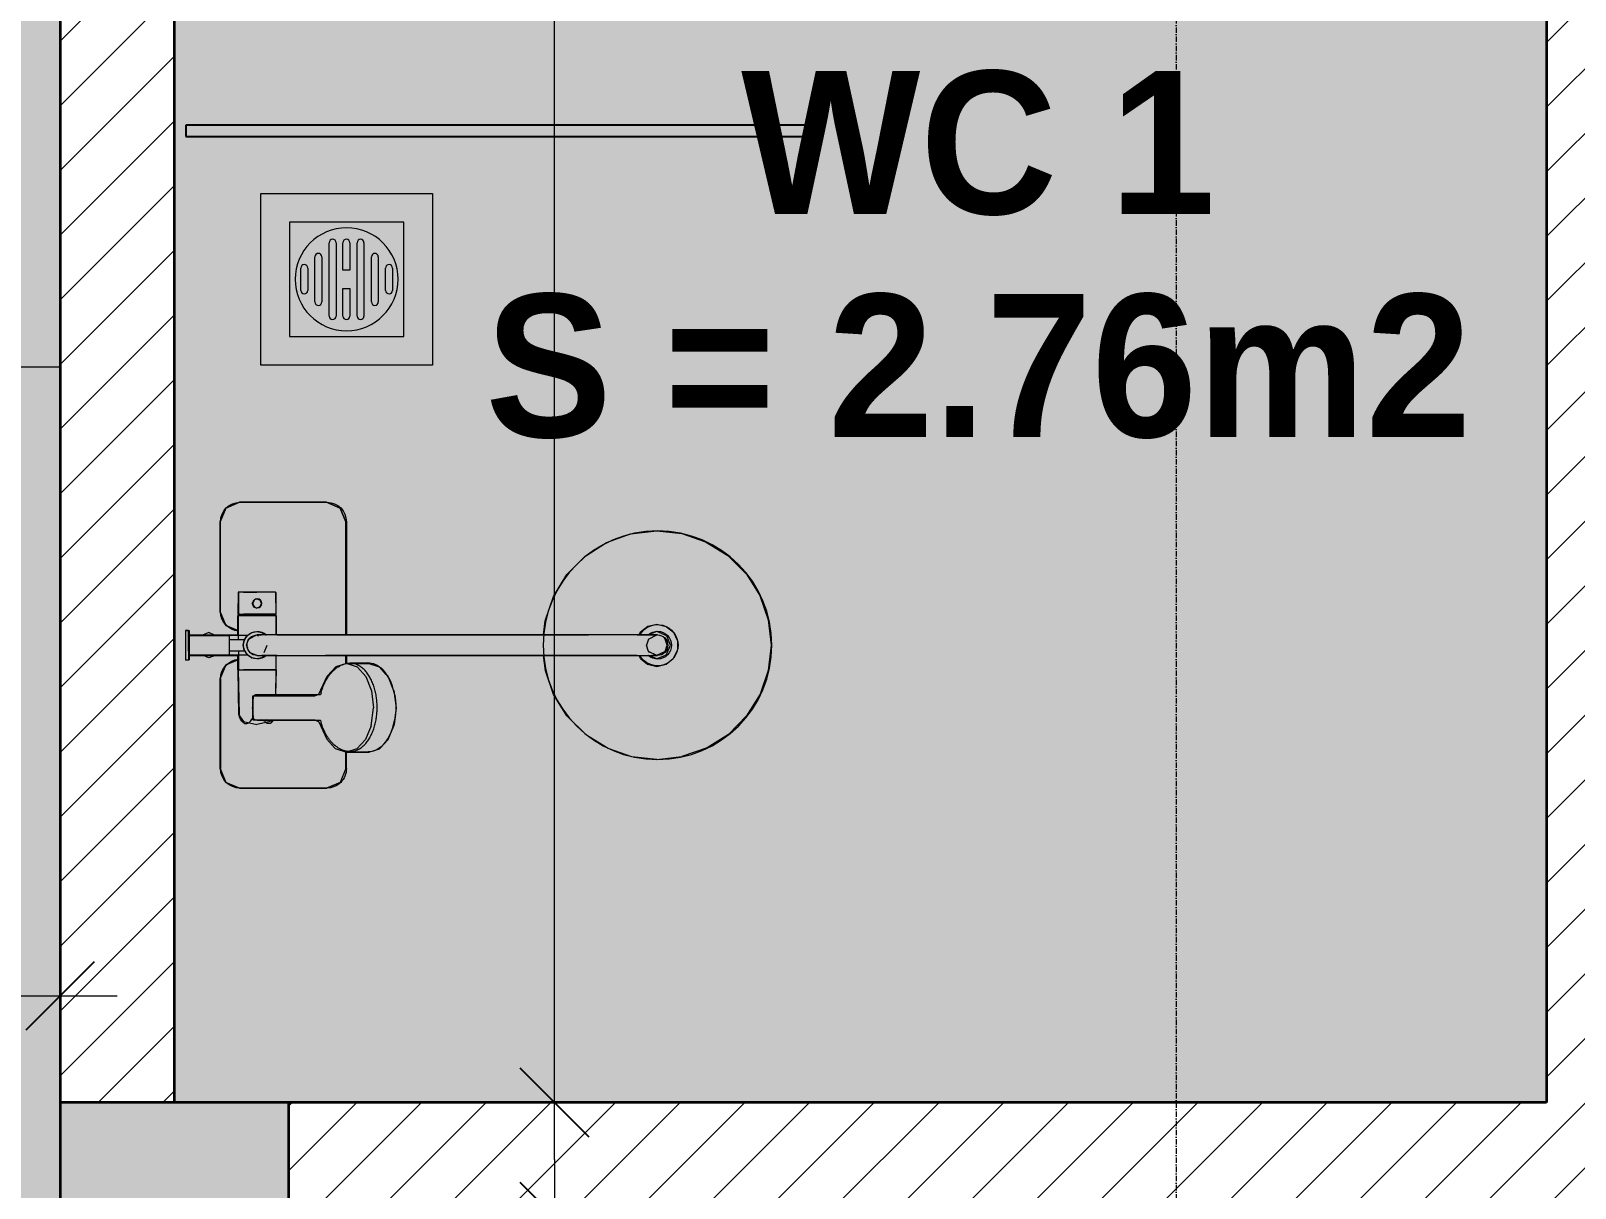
# Model space of a CAD drawing. Header units: millimetres. Extents: x 66631 to 260610, y 416 to 78637.
# Drawn here: x 72202 to 73553, y 37962 to 38974 of the extents above; entities that cross this region are included whole.
import ezdxf

# ---------------------------------------------------------------- set-up
doc = ezdxf.new("R2010")
doc.units = ezdxf.units.MM
doc.linetypes.add('Dash Dot 3_16_', pattern=[7.9375, 4.7625, -1.5875, 0, -1.5875])
for name, color, linetype, lineweight in [('0-1', 7, 'Continuous', 5), ('A-ANNO-DIMS', 211, 'Continuous', 9), ('A-ANNO-DIMS-50', 211, 'Continuous', 9), ('A-DETL-GENF-1', 7, 'Continuous', 18), ('A-DETL-GENF-5', 9, 'Continuous', 18), ('A-DETL-MEDM', 33, 'Continuous', 35), ('A-DETL-THIN', 151, 'Continuous', 18), ('A-GLAZ-CURT-1', 253, 'Continuous', 18), ('A-GLAZ-CURT-2', 10, 'Continuous', 25), ('A-WALL-2', 250, 'Continuous', 35), ('A-WALL-PATT-1', 9, 'Continuous', 18), ('G-ANNO-SYMB-1', 111, 'Dash Dot 3_16_', 18), ('G-ANNO-TEXT-1', 7, 'Continuous', 9), ('I-FURN-1', 253, 'Continuous', 18), ('M-EQPM-1', 253, 'Continuous', 18), ('M-EQPM-2', 7, 'Continuous', 18), ('P-SANR-FIXT', 6, 'Continuous', 18), ('P-SANR-FIXT-1', 253, 'Continuous', 18)]:
    doc.layers.add(name, color=color, linetype=linetype, lineweight=lineweight)
doc.styles.add('Arial_B', font='arialbd.ttf', dxfattribs={"width": 0.95, "height": 125})
doc.styles.add('UTM Avo', font='', dxfattribs={"width": 0.9, "height": 125})
doc.styles.get('UTM Avo').set_extended_font_data('UTM Avo')
doc.dimstyles.new('1_Dim_chi_tiet_2_5', dxfattribs={"dimscale": 304.8, "dimtxt": 124.912619, "dimasz": 0.19685, "dimexe": 0.164042, "dimexo": 0.0625, "dimgap": 0.016404, "dimtad": 1, "dimdec": 0, "dimrnd": 5, "dimzin": 0, "dimdsep": 46, "dimtxsty": 'UTM Avo', "dimblk1": 'OBLIQUE', "dimblk2": 'OBLIQUE', "dimsah": 1, "dimcen": 0.09, "dimdle": 0.164042, "dimazin": 0, "dimtfac": 1, "dimtdec": 4, "dimtix": 1, "dimtmove": 0, "dimatfit": 3, "dimfxl": 0.328084, "dimfxlon": 1, "dimtvp": 1, "dimtolj": 1, "dimtzin": 0, "dimarcsym": 2})
pattern_1 = [(45, (0, 0), (-28.284271, 28.284271), [])]

# ---------------------------------------------------------------- blocks, each defined once
blk = doc.blocks.new('93925000_0001 - 93925000_top_dwg_93925000_T-348115-TKCS_CĂN HỘ LOẠI 1B - MẶT BẰNG')
at = {"layer": 'P-SANR-FIXT'}
for p, q in [((-29.3, -30.4), (-108, -30.4)), ((29.3, -30.4), (108, -30.4)), ((-125, -47.4), (-125, -123.4)), ((-46.3, -78.4), (-46.3, -46.7)), ((-27.2, -47.1), (-26.1, -47.1)), ((21.5, -45.9), (60.6, -46.7)), ((125, -47.4), (125, -123.4)), ((-9, -412.5), (-9, -62.5)), ((9, -62.5), (9, -412.5)), ((43, -64.7), (43, -117.7)), ((65.8, -117.7), (65.8, -64.7)), ((-27.2, -77.9), (-26.1, -77.9)), ((43, -78.7), (21.5, -79.2)), ((42.7, -117.9), (42.7, -117.9)), ((43.2, -117.6), (43.2, -117.5)), ((65.6, -117.5), (65.6, -117.6)), ((66.1, -117.9), (66.1, -117.9)), ((-108, -140.4), (-9, -140.4)), ((9, -140.4), (16.1, -140.4)), ((15.4, -159.1), (15.8, -143.3)), ((108, -140.4), (92.7, -140.4)), ((93, -143.3), (93.4, -159.1))]:
    blk.add_line(p, q, dxfattribs=at)
at = {"layer": 'P-SANR-FIXT', "flags": 128}
for points in [[(-45.8, -46.1), (-27.2, -46.1), (-27.2, -78.9), (-45.8, -78.9)], [(-26.1, -46), (-26.1, -78.9), (-9, -79)], [(21.5, -47.4), (21.5, -79.1), (9, -79)]]:
    blk.add_lwpolyline(points, dxfattribs=at)
at = {"layer": 'P-SANR-FIXT'}
for centre, radius in [((-36.5, -62.5), 3.95), ((0, -412.5), 100)]:
    blk.add_circle(centre, radius, dxfattribs=at)
for centre, radius, start, end in [((-108, -47.4), 17, 90, 180), ((-29.3, -47.4), 17, 4.7626, 90), ((29.3, -47.4), 17, 90, 175.2374), ((108, -47.4), 17, 360, 90), ((-45.8, -46.6), 0.5, 90, 180), ((0, -62.5), 12, 318.5904, 221.4096), ((0, -62.5), 9, 90, 180.0008), ((0, -62.5), 9, 360, 90), ((59.7, -57.1), 10.5, 38.6491, 85.492), ((45.7, -61.8), 2.59, 155.1929, 175.7071), ((45.9, -61.8), 2.75, 130.8294, 155.1929), ((46.1, -62.1), 3.08, 110.5459, 130.8294), ((54.4, -334.8), 275.9, 88.2683, 91.7343), ((-11.1, -67.1), 76.9, 1.7693, 4.1075), ((-45.8, -78.4), 0.5, 180, 270), ((65.2, -72.4), 3.46, 323.2522, 79.3541), ((52.2, -161.1), 44.1, 113.3199, 117.0258), ((51.7, -159.9), 42.8, 109.7779, 113.2977), ((52.5, -162.2), 45.2, 106.1472, 109.7766), ((53.2, -164.5), 47.7, 103.9355, 106.1665), ((39.1, -108.2), 10.4, 284.3956, 285.5116), ((40.8, -114.2), 4.19, 285.5116, 289.9665), ((40.2, -112.5), 6, 289.9665, 292.7061), ((41.4, -115.3), 2.96, 292.7061, 296.5405), ((41.3, -115.1), 3.16, 296.9591, 300.8286), ((41.8, -115.8), 2.26, 300.8286, 305.287), ((42.1, -116.4), 1.64, 305.287, 309.9326), ((42.6, -116.9), 0.906, 309.9326, 315.24), ((66.5, -116.6), 1.39, 229.6335, 235.1234), ((66.3, -116.8), 1.08, 225.1702, 229.6335), ((67.3, -115.4), 2.79, 235.1234, 238.7439), ((67.2, -115.6), 2.6, 238.7439, 243.4573), ((67.8, -114.4), 3.89, 243.9189, 246.8313), ((68.1, -113.8), 4.52, 246.843, 250.4792), ((68.3, -113.2), 5.24, 250.478, 254.0406), ((68.5, -112.7), 5.75, 254.0357, 256.0561), ((55.4, -165.2), 48.4, 73.8659, 76.0481), ((56.2, -162.4), 45.5, 70.241, 73.86), ((57.4, -159.2), 42.1, 66.6693, 70.2637), ((56.5, -161.3), 44.3, 62.9815, 66.6728), ((-108, -123.4), 17, 180, 270), ((37.1, -144.9), 21.6, 151.4775, 157.9654), ((39.3, -146.1), 24, 145.4892, 151.4815), ((41.5, -147.6), 26.8, 139.9517, 145.4927), ((43.6, -149.4), 29.5, 134.7867, 139.9744), ((46.2, -152), 33.2, 130.0223, 134.7808), ((47.7, -153.8), 35.5, 125.4414, 130.0144), ((49.9, -156.8), 39.2, 121.1773, 125.4365), ((50.6, -157.9), 40.5, 119.697, 121.1761), ((51, -158.7), 41.5, 117.0276, 119.7085), ((58, -158.4), 41.1, 60.2783, 62.9855), ((57.7, -158.9), 41.7, 58.8444, 60.2824), ((59.2, -156.4), 38.7, 54.5377, 58.8482), ((60.9, -154), 35.8, 50.0034, 54.5405), ((62.8, -151.7), 32.8, 45.1921, 50.0042), ((65, -149.6), 29.8, 40.0487, 45.1896), ((87.6, -128.4), 1.5, 180, 187.5386), ((87.6, -128.4), 1.5, 258.6057, 270), ((67.2, -147.7), 26.8, 34.5125, 40.0422), ((69.4, -146.2), 24.2, 28.5363, 34.4919), ((73.8, -143.9), 19.2, 21.6374, 28.9183), ((108, -123.4), 17, 270, 360), ((32.6, -143.6), 16.9, 172.414, 179.1297), ((33.7, -143.7), 17.9, 164.9525, 172.4168), ((35.2, -144.2), 19.5, 157.9614, 164.9563), ((71.2, -145), 22.1, 15.4436, 21.6374), ((76.8, -143.4), 16.2, 7.1859, 15.4436), ((73.9, -143.8), 19.1, 1.2699, 7.1859), ((32.7, -159), 17.3, 181.3198, 222.2619), ((76, -159), 17.4, 317.3098, 358.6393), ((54.2, -123), 60.6, 259.1395, 270.1494), ((54.2, -119.5), 64.1, 270.1494, 280.3637), ((0, -412.5), 18, 120.2491, 59.7509), ((0, -412.5), 12.2, 137.7946, 42.2054), ((0, -412.5), 9, 180, 0)]:
    blk.add_arc(centre, radius, start, end, dxfattribs=at)
for points, degree in [([(-12.9, 0), (-12.9, -1.5), (-12.9, -3)], 2), ([(12.9, 0), (0, 0), (-12.8, 0)], 2), ([(12.8, 0), (12.9, 0), (12.9, 0)], 2), ([(12.9, 0), (12.9, -1.5), (12.9, -3)], 2), ([(-12.9, -3), (0, -3), (12.8, -3)], 2), ([(-12.8, -3), (-12.9, -3), (-12.9, -3)], 2), ([(-8.5, -3.8), (-8.5, -20.9), (-8.5, -38)], 2), ([(8.5, -3.8), (8.5, -20.9), (8.5, -38)], 2), ([(-8.5, -38), (0, -38), (8.5, -38)], 2), ([(-5, -38), (-5, -44.8), (-5, -51.6)], 2), ([(5, -38), (5, -44.8), (5, -51.6)], 2), ([(-5, -46), (-15.5, -46), (-26.1, -46)], 2), ([(5, -46), (13.3, -46), (21.5, -46)], 2), ([(43.2, -61.6), (43.1, -62.2), (43.3, -62.8), (43, -63.5), (43, -64.1), (43, -64.7)], 5), ([(46.1, -59), (45.8, -59), (45.6, -59), (45.4, -59.1), (45.2, -59.1), (45, -59.2)], 5), ([(65.6, -61.6), (65.6, -60.8), (65.5, -60), (64.3, -59), (63.5, -59), (62.7, -59)], 5), ([(42.8, -182.5), (33, -180.6), (24.7, -176.4), (19.9, -170.7)], 3), ([(88.8, -170.8), (83.9, -176.5), (75.6, -180.7), (65.8, -182.5)], 3)]:
    blk.add_open_spline(points, degree=degree, dxfattribs=at)
for points, weights in [([(-9.3, -3), (-8.5, -3), (-8.5, -3.8)], [1, 0.707106775639, 1]), ([(9.3, -3), (8.5, -3), (8.5, -3.8)], [1, 0.707106765177, 1]), ([(21.5, -45.9), (21.5, -45.7), (21.5, -47.4)], [0.874147445041, 0.908470869121, 1]), ([(67.9, -74.4), (66.9, -75.7), (65.8, -76.4)], [1, 0.991614392871, 1]), ([(54.4, -167.3), (15.8, -167.3), (15.8, -143.6)], [1, 0.707106781187, 1]), ([(93, -143.6), (93, -167.3), (54.4, -167.3)], [1, 0.707106781187, 1])]:
    blk.add_rational_spline(points, weights, degree=2, dxfattribs=at)
blk.add_open_spline([(68, -50.6), (68.4, -51.1), (68.6, -51.7), (68.7, -53.5), (68.2, -54.7), (66.1, -57), (64.6, -58.1), (62.7, -59)], degree=3, knots=[0.3623591, 0.3623591, 0.3623591, 0.3623591, 0.4991435, 0.4991435, 0.7494159, 0.7494159, 0.9564651, 0.9564651, 0.9564651, 0.9564651], dxfattribs=at)
blk = doc.blocks.new('93925000_0001 - 93925000_top_dwg-348114-TKCS_CĂN HỘ LOẠI 1B - MẶT BẰNG')
blk.add_blockref('93925000_0001 - 93925000_top_dwg_93925000_T-348115-TKCS_CĂN HỘ LOẠI 1B - MẶT BẰNG', (0, 0))
blk = doc.blocks.new('93925000_0001 - 93925000_3D_low_dwg-V2-TKCS_CĂN HỘ LOẠI 1B - MẶT BẰNG')
at = {"layer": 'P-SANR-FIXT'}
for p, q in [((-13, 0.4), (-12.1, 0.4)), ((-13, -2.4), (-13, 0.4)), ((-12.1, 0.4), (-9.1, 0.4)), ((-9.1, 0.4), (-5, 0.4)), ((-5, 0.4), (0, 0.4)), ((0, 0.4), (5.1, 0.4)), ((5.1, 0.4), (9, 0.4)), ((9, 0.4), (12, 0.4)), ((12, 0.4), (13, 0.4)), ((13, -2.4), (13, 0.4)), ((-12.1, -2.4), (-13, -2.4)), ((-13, -2.4), (-12.1, -2.4)), ((-9.1, -2.4), (-12.1, -2.4)), ((-5, -2.4), (-9.1, -2.4)), ((-8.9, -45.6), (-8.9, -2.4)), ((-8.5, -53.6), (-8.5, -2.4)), ((0, -2.4), (-5, -2.4)), ((5.1, -2.4), (0, -2.4)), ((5.1, -2.4), (9, -2.4)), ((8.5, -2.4), (8.5, -53.6)), ((8.9, -2.4), (8.9, -45.6)), ((9, -2.4), (12, -2.4)), ((12, -2.4), (13, -2.4)), ((-11.1, -20.1), (-8.9, -14.6)), ((-8.9, -25.2), (-11.1, -20.1)), ((8.9, -25.6), (11.1, -20.1)), ((11.1, -20.1), (9.1, -15.3)), ((-125, -47), (-120, -35)), ((-120, -35), (-125, -47)), ((-120, -35), (-108, -30)), ((-108, -30), (-120, -35)), ((-108, -30), (-29.2, -30)), ((-29.2, -30), (-108, -30)), ((-29.2, -30), (-17.2, -35)), ((-17.2, -35), (-29.2, -30)), ((-17.2, -35), (-12.8, -45.6)), ((-12.8, -45.6), (-17.2, -35)), ((17.2, -35), (12.8, -45.6)), ((12.8, -45.6), (17.2, -35)), ((17.2, -35), (29.2, -30)), ((17.2, -35), (29.2, -30)), ((29.2, -30), (108, -30)), ((108, -30), (29.2, -30)), ((108, -30), (120, -35)), ((120, -35), (108, -30)), ((120, -35), (125, -47)), ((125, -47), (120, -35)), ((-125, -123), (-125, -47)), ((-125, -47), (-125, -123)), ((-46.3, -45.7), (-27.2, -45.6)), ((-46.3, -46.9), (-46.3, -45.7)), ((-46.3, -50.5), (-46.3, -46.9)), ((-46.3, -50.5), (-46.3, -56.1)), ((-27.2, -46.8), (-27.2, -45.6)), ((-27.2, -46.8), (-27.2, -50.4)), ((-27.2, -56), (-27.2, -50.4)), ((-26.1, -46.8), (-26.1, -45.6)), ((-8.5, -45.6), (-26.1, -45.6)), ((-26.1, -46.8), (-26.1, -50.4)), ((-26.1, -56), (-26.1, -50.4)), ((-8.5, -53.6), (-11.2, -57.7)), ((-8.5, -53.6), (-11.2, -57.7)), ((-4.4, -50.9), (-8.5, -53.6)), ((-4.4, -50.9), (-8.5, -53.6)), ((0, -53.1), (-5.4, -54.9)), ((-4.6, -51), (-4.4, -50.9)), ((0, -50.1), (-4.4, -50.9)), ((4.4, -50.9), (0, -50.1)), ((2.5, -54.1), (0, -53.1)), ((4.4, -50.9), (4.6, -51)), ((4.4, -50.9), (8.5, -53.6)), ((4.4, -50.9), (8.5, -53.6)), ((21.5, -45.6), (8.5, -45.6)), ((11.1, -57.5), (8.5, -53.6)), ((11.2, -57.7), (8.5, -53.6)), ((11.2, -57.7), (8.5, -53.6)), ((21.5, -45.6), (60.6, -46.1)), ((21.5, -46.8), (21.5, -45.6)), ((21.5, -46.8), (21.5, -50.4)), ((21.5, -56), (21.5, -50.4)), ((60.6, -46.1), (66.7, -50.3)), ((66.7, -50.3), (69.5, -62.1)), ((125, -47), (125, -123)), ((125, -123), (125, -47)), ((-46.3, -56.1), (-46.3, -62.1)), ((-46.3, -68.1), (-46.3, -62.1)), ((-40.5, -62.1), (-39.4, -59.4)), ((-40.5, -62.1), (-39.3, -64.9)), ((-36.6, -58.1), (-39.4, -59.4)), ((-36.5, -66.1), (-39.3, -64.9)), ((-36.6, -58.1), (-33.6, -59.3)), ((-33.6, -64.8), (-36.5, -66.1)), ((-33.6, -59.3), (-32.5, -62.1)), ((-33.6, -64.8), (-32.5, -62.1)), ((-27.2, -62.1), (-27.2, -56)), ((-27.2, -68.2), (-27.2, -62.1)), ((-26.1, -62.1), (-26.1, -56)), ((-26.1, -68.2), (-26.1, -62.1)), ((-11.1, -57.5), (-12, -62.1)), ((-11.2, -57.7), (-12, -62.1)), ((-12, -62.1), (-11.2, -66.5)), ((-12, -62.1), (-11.2, -66.5)), ((-11.1, -57.5), (-11.2, -57.7)), ((-11.1, -66.7), (-11.2, -66.5)), ((-11.2, -66.5), (-9, -69.8)), ((-11.1, -66.7), (-9, -69.9)), ((-5.4, -54.9), (-9, -62.1)), ((-9, -62.1), (-8.3, -63.4)), ((-9, -62.1), (-9, -66.3)), ((-9, -79.5), (-9, -66.3)), ((-5.9, -55.3), (-5.4, -54.9)), ((-5.4, -54.9), (-5.6, -55.3)), ((9, -62.1), (6.4, -55.7)), ((9, -62.1), (9, -66.5)), ((9, -79.6), (9, -66.5)), ((9, -69.8), (11.2, -66.5)), ((9, -69.8), (11.2, -66.5)), ((9, -69.8), (11.1, -66.7)), ((11.1, -57.5), (11.2, -57.7)), ((11.1, -66.7), (12, -62.1)), ((11.1, -66.7), (11.2, -66.5)), ((12, -62.1), (11.2, -57.7)), ((12, -62.1), (11.2, -57.7)), ((11.2, -66.5), (12, -62.1)), ((21.5, -62.1), (21.5, -56)), ((21.5, -68.2), (21.5, -62.1)), ((43.3, -68.3), (43.7, -64)), ((43.3, -68.3), (44.3, -66.3)), ((44.3, -58.6), (44.2, -112.9)), ((65.4, -58.6), (44.3, -58.6)), ((52.7, -58.6), (54.8, -57.9)), ((54.8, -57.9), (56.9, -58.6)), ((65.4, -58.6), (65.4, -112.9)), ((66.3, -68.3), (65.4, -66.3)), ((66.3, -68.3), (65.8, -62.4)), ((66.7, -73.9), (69.5, -62.1)), ((-46.3, -73.7), (-46.3, -68.1)), ((-46.3, -77.3), (-46.3, -73.7)), ((-46.3, -78.5), (-46.3, -77.3)), ((-46.3, -78.5), (-27.2, -78.6)), ((-27.2, -73.8), (-27.2, -68.2)), ((-27.2, -77.4), (-27.2, -73.8)), ((-27.2, -78.6), (-27.2, -77.4)), ((-26.1, -73.8), (-26.1, -68.2)), ((-26.1, -77.4), (-26.1, -73.8)), ((-26.1, -78.6), (-26.1, -77.4)), ((-26.1, -78.6), (-9, -78.6)), ((-9, -79.5), (-9, -94.5)), ((6.4, -68.5), (0, -71.1)), ((9, -78.6), (21.5, -78.6)), ((9, -79.6), (9, -94.6)), ((21.5, -73.8), (21.5, -68.2)), ((21.5, -77.4), (21.5, -73.8)), ((21.5, -78.6), (21.5, -77.4)), ((21.5, -78.6), (44.3, -78.3)), ((44.3, -70.3), (43.3, -68.3)), ((65.4, -70.2), (66.3, -68.3)), ((65.4, -74.7), (66.7, -73.9)), ((-9, -94.5), (-9, -122.1)), ((9, -94.6), (9, -122.1)), ((42.7, -116.4), (27.2, -123.6)), ((44.2, -112.9), (42.7, -116.4)), ((65.4, -112.9), (67, -116.4)), ((67, -116.4), (82.2, -123.4)), ((-120, -135), (-125, -123)), ((-125, -123), (-120, -135)), ((-108, -140), (-120, -135)), ((-120, -135), (-108, -140)), ((-9, -122.1), (-9, -352.1)), ((9, -352.1), (9, -122.1)), ((16, -140.4), (19, -131.1)), ((27.2, -123.6), (19, -131.1)), ((82.2, -123.4), (90.4, -130.7)), ((90.4, -130.7), (93.7, -140.4)), ((108, -140), (120, -135)), ((108, -140), (120, -135)), ((125, -123), (120, -135)), ((120, -135), (125, -123)), ((-9, -140), (-108, -140)), ((-108, -140), (-9, -140)), ((16.1, -140), (9, -140)), ((9, -140), (16.1, -140)), ((16, -140.4), (16, -160.1)), ((19.3, -150.1), (16, -140.4)), ((90.7, -149.6), (93.7, -140.4)), ((108, -140), (93.6, -140)), ((93.6, -140), (108, -140)), ((93.7, -140.4), (93.7, -160.1)), ((16, -160.1), (18.8, -169)), ((19.3, -169.7), (16, -160.1)), ((27.5, -157.3), (19.3, -150.1)), ((27.5, -157.3), (39.8, -162.4)), ((70.6, -162.2), (82.5, -157.2)), ((90.7, -149.6), (82.5, -157.2)), ((93.7, -160.1), (90.7, -169.3)), ((25.5, -175.3), (19.3, -169.7)), ((27.2, -176.8), (25.7, -175.4)), ((27.5, -177), (25.7, -175.4)), ((39.8, -162.4), (54.8, -164.2)), ((70.6, -162.2), (54.8, -164.2)), ((90.7, -169.3), (82.5, -176.8)), ((90.6, -169.4), (88.2, -171.6)), ((39.8, -182), (27.5, -177)), ((39.6, -182), (54.8, -183.9)), ((39.8, -182), (54.8, -183.9)), ((54.8, -183.9), (69.9, -181.9)), ((54.8, -183.9), (69.3, -182.2)), ((69.9, -181.9), (69.3, -182.2)), ((69.9, -181.9), (70.6, -181.9)), ((82.5, -176.8), (70.6, -181.9)), ((82.2, -177), (79.6, -178.1)), ((-42.5, -321.4), (-61.8, -333.3)), ((-21.4, -314.2), (-42.5, -321.4)), ((-9, -312.8), (-21.4, -314.2)), ((22.5, -314.4), (9, -312.9)), ((43, -321.6), (22.5, -314.4)), ((61.9, -333.3), (43, -321.6)), ((-61.8, -333.3), (-77.7, -348.9)), ((78.8, -350.3), (61.9, -333.3)), ((-77.7, -348.9), (-89.8, -367.9)), ((90.5, -369.3), (78.8, -350.3)), ((-9, -374.4), (-9, -352.1)), ((9, -374.3), (9, -352.1)), ((-89.8, -367.9), (-97.3, -388.9)), ((-9, -394.7), (-9, -374.4)), ((9, -394.5), (9, -374.3)), ((97.6, -390.1), (90.5, -369.3)), ((-97.3, -388.9), (-100, -411.9)), ((100, -411.9), (97.6, -390.1)), ((-16.7, -404), (-18.5, -411.9)), ((-11.8, -397.7), (-16.7, -404)), ((-12, -411.9), (-9, -404.4)), ((-9, -396.3), (-11.8, -397.7)), ((-9, -394.7), (-9, -407.6)), ((-5.4, -404.7), (-9, -411.9)), ((-5.4, -404.7), (0, -402.9)), ((5.4, -404.7), (0, -402.9)), ((9, -411.9), (5.4, -404.7)), ((5.4, -404.7), (6.2, -405.4)), ((9, -394.5), (9, -407.4)), ((11.7, -397.6), (9, -396.3)), ((12, -411.9), (9, -404.9)), ((11.7, -397.6), (16.7, -403.7)), ((11.7, -397.6), (16.7, -403.7)), ((16.7, -403.7), (18.5, -411.9)), ((16.7, -403.7), (18.5, -411.9)), ((-100, -411.9), (-97.6, -433.8)), ((-18.5, -411.9), (-18.5, -411.9)), ((-18.5, -411.9), (-16.5, -420.1)), ((-8.3, -420.6), (-12, -411.9)), ((-9, -407.6), (-9, -411.9)), ((-9, -411.9), (-9, -411.9)), ((-5.4, -419.1), (-6.2, -418.4)), ((5.4, -419.1), (9, -411.6)), ((5.4, -419.1), (9, -411.9)), ((6.2, -418.4), (5.4, -419.1)), ((8.7, -420.2), (12, -411.9)), ((9, -411.9), (9, -407.4)), ((9, -411.6), (9, -411.9)), ((18.5, -411.9), (16.5, -420.1)), ((18.5, -411.9), (18.5, -411.9)), ((100, -411.9), (97.5, -433.9)), ((-16.5, -420.1), (-11.3, -426.5)), ((-11.3, -426.5), (-3.9, -430)), ((0, -423.9), (-8.3, -420.6)), ((0, -420.9), (-5.4, -419.1)), ((0, -420.9), (-5.4, -419.1)), ((-3.9, -430), (4.1, -429.9)), ((5.4, -419.1), (0, -420.9)), ((5.4, -419.1), (0, -420.9)), ((8.7, -420.2), (0, -423.9)), ((4.1, -429.9), (11.7, -426.2)), ((16.5, -420.1), (11.7, -426.2)), ((-97.6, -433.8), (-90.5, -454.4)), ((89.8, -455.8), (97.5, -433.9)), ((-90.5, -454.4), (-78.4, -473.9)), ((78, -474.5), (89.8, -455.8)), ((-78.4, -473.9), (-62.2, -490.2)), ((61.9, -490.4), (78, -474.5)), ((-62.2, -490.2), (-43.5, -501.9)), ((42.9, -502.2), (61.9, -490.4)), ((-43.5, -501.9), (-22.2, -509.4)), ((-22.2, -509.4), (-0.1, -511.9)), ((-0.1, -511.9), (22.1, -509.4)), ((22.1, -509.4), (42.9, -502.2))]:
    blk.add_line(p, q, dxfattribs=at)
blk = doc.blocks.new('93925000_0001 - FMM 93925000-401075-TKCS_CĂN HỘ LOẠI 1B - MẶT BẰNG')
at = {"extrusion": (0, 0, -1), "zscale": -1, "rotation": 180}
for name in ['93925000_0001 - 93925000_top_dwg-348114-TKCS_CĂN HỘ LOẠI 1B - MẶT BẰNG', '93925000_0001 - 93925000_3D_low_dwg-V2-TKCS_CĂN HỘ LOẠI 1B - MẶT BẰNG']:
    blk.add_blockref(name, (0, 0), dxfattribs=at)
blk = doc.blocks.new('THU NUOC - THU NUOC-455054-TKCS_CĂN HỘ LOẠI 1B - MẶT BẰNG')
at = {"layer": 'M-EQPM-2'}
for p, q in [((-66.3, -70.6), (-66.3, 79.4)), ((-66.3, 79.4), (83.7, 79.4)), ((83.7, 79.4), (83.7, -70.6)), ((58.7, 54.4), (-41.3, 54.4)), ((-41.3, 54.4), (-41.3, -45.6)), ((58.7, -45.6), (58.7, 54.4)), ((-1.1, 44.5), (18.5, 44.5)), ((-11, 32.1), (28.5, 32.1)), ((18.5, 38.5), (-1.1, 38.5)), ((-23.3, 19.6), (40.9, 19.6)), ((40.9, 13.6), (-23.3, 13.6)), ((28.5, 26.1), (-11, 26.1)), ((-23.3, 7.2), (0.7, 7.2)), ((0.7, 1.2), (-23.3, 1.2)), ((0.7, 7.2), (0.7, 1.2)), ((16.7, 1.2), (16.7, 7.2)), ((16.7, 7.2), (40.9, 7.2)), ((40.9, 1.2), (16.7, 1.2)), ((-23.3, -4.8), (40.9, -4.8)), ((40.9, -10.8), (-23.3, -10.8)), ((-11, -17.3), (28.5, -17.3)), ((28.5, -23.3), (-11, -23.3)), ((-1.1, -29.6), (18.5, -29.6)), ((18.5, -35.6), (-1.1, -35.6)), ((-41.3, -45.6), (58.7, -45.6)), ((83.7, -70.6), (-66.3, -70.6))]:
    blk.add_line(p, q, dxfattribs=at)
for centre, radius, start, end in [((8.7, 4.4), 45, 0, 180), ((8.7, 4.4), 45, 360, 180), ((-1.1, 41.5), 3, 90, 270), ((18.5, 41.5), 3, 270, 90), ((-11, 29.1), 3, 90, 270), ((28.5, 29.1), 3, 270, 90), ((-23.3, 16.6), 3, 90, 270), ((40.9, 16.6), 3, 270, 90), ((8.7, 4.4), 45, 180, 0), ((8.7, 4.4), 45, 180, 360), ((-23.3, 4.2), 3, 90, 270), ((40.9, 4.2), 3, 270, 90), ((-23.3, -7.8), 3, 90, 270), ((40.9, -7.8), 3, 270, 90), ((-11, -20.3), 3, 90, 270), ((28.5, -20.3), 3, 270, 90), ((-1.1, -32.6), 3, 90, 270), ((18.5, -32.6), 3, 270, 90)]:
    blk.add_arc(centre, radius, start, end, dxfattribs=at)
blk = doc.blocks.new('System Panel - Glazed-947086-TKCS_CĂN HỘ LOẠI 1B - MẶT BẰNG')
at = {"layer": 'A-GLAZ-CURT-2'}
for p, q in [((275, 5), (-275, 5)), ((-275, 5), (-275, -5)), ((275, -5), (275, 5)), ((-275, -5), (275, -5))]:
    blk.add_line(p, q, dxfattribs=at)
blk = doc.blocks.new('RES_BAN AN 1 - RES_BAN AN 1-851490-TKCS_CĂN HỘ LOẠI 1B - MẶT BẰNG')
at = {"layer": 'I-FURN-1'}
for p, q in [((-425, 0), (-425, -1275)), ((425, -1275), (425, 0)), ((-761.9, -113.5), (-425, -102.3)), ((-425, -102.3), (-425, -549.7)), ((425, -102.3), (425, -549.7)), ((761.9, -113.5), (425, -102.3)), ((-761.9, -113.5), (-809.6, -115.1)), ((-809.6, -115.1), (-809.6, -536.9)), ((-761.9, -538.5), (-761.9, -113.5)), ((-761.9, -538.5), (-761.9, -113.5)), ((761.9, -538.5), (761.9, -113.5)), ((761.9, -113.5), (761.9, -538.5)), ((809.6, -115.1), (761.9, -113.5)), ((809.6, -536.9), (809.6, -115.1)), ((-809.6, -536.9), (-761.9, -538.5)), ((-425, -549.7), (-761.9, -538.5)), ((425, -549.7), (761.9, -538.5)), ((761.9, -538.5), (809.6, -536.9)), ((-761.9, -743.8), (-425, -732.5)), ((-425, -732.5), (-425, -1180)), ((425, -732.5), (425, -1180)), ((761.9, -743.8), (425, -732.5)), ((-809.6, -745.3), (-761.9, -743.8)), ((-809.6, -1167.2), (-809.6, -745.3)), ((-761.9, -1168.8), (-761.9, -743.8)), ((-761.9, -743.8), (-761.9, -1168.8)), ((761.9, -743.8), (809.6, -745.3)), ((761.9, -1168.8), (761.9, -743.8)), ((761.9, -1168.8), (761.9, -743.8)), ((809.6, -745.3), (809.6, -1167.2)), ((-761.9, -1168.8), (-809.6, -1167.2)), ((-425, -1180), (-761.9, -1168.8)), ((425, -1180), (761.9, -1168.8)), ((809.6, -1167.2), (761.9, -1168.8)), ((-425, -1275), (425, -1275))]:
    blk.add_line(p, q, dxfattribs=at)
blk = doc.blocks.new('NCV_TKTC_TANG 1_rvt-1-TKCS_CĂN HỘ LOẠI 1B - MẶT BẰNG')
at = {"layer": 'A-WALL-PATT-1'}
h = blk.add_hatch(dxfattribs=at)
h.set_pattern_fill('FP_1', color=256, style=0, pattern_type=2)
h.set_pattern_definition(pattern_1)
h.paths.add_polyline_path([(72227.6, 36737.8), (72327.6, 36737.8), (72327.6, 37936.9), (72227.6, 37936.9), (72227.6, 36737.8)])
h.paths.add_polyline_path([(72227.6, 38036.9), (72327.6, 38036.9), (72327.6, 40336.9), (72227.6, 40336.9), (72227.6, 38361.6)])
h = blk.add_hatch(dxfattribs=at)
h.set_pattern_fill('FP_1', color=256, style=0, pattern_type=2)
h.set_pattern_definition(pattern_1)
h.paths.add_polyline_path([(73527.6, 38036.9), (73627.6, 38036.9), (73627.6, 40336.9), (73527.6, 40336.9), (73527.6, 38208.4)])
h = blk.add_hatch(dxfattribs=at)
h.set_pattern_fill('FP_1', color=256, style=0, pattern_type=2)
h.set_pattern_definition(pattern_1)
h.paths.add_polyline_path([(73677.6, 37936.9), (73677.6, 38036.9), (72427.6, 38036.9), (72427.6, 37936.9), (73627.6, 37936.9)])
h.paths.add_polyline_path([(74477.6, 37936.9), (74527.6, 37936.9), (74527.6, 38036.9), (74477.6, 38036.9)])
at = {"layer": 'A-WALL-2'}
for p, q in [((72227.6, 40336.9), (72227.6, 38036.9)), ((72327.6, 38036.9), (72327.6, 40336.9)), ((73527.6, 40336.9), (73527.6, 38036.9)), ((73527.6, 38036.9), (72427.6, 38036.9))]:
    blk.add_line(p, q, dxfattribs=at)
at = {"layer": 'A-GLAZ-CURT-1'}
blk.add_blockref('System Panel - Glazed-947086-TKCS_CĂN HỘ LOẠI 1B - MẶT BẰNG', (72612.6, 38886.9), dxfattribs=at)
at = {"layer": 'I-FURN-1', "rotation": 270.0000000000002}
blk.add_blockref('RES_BAN AN 1 - RES_BAN AN 1-851490-TKCS_CĂN HỘ LOẠI 1B - MẶT BẰNG', (72227.6, 39105.3), dxfattribs=at)
at = {"layer": 'M-EQPM-1', "rotation": 269.9999999999994}
blk.add_blockref('THU NUOC - THU NUOC-455054-TKCS_CĂN HỘ LOẠI 1B - MẶT BẰNG', (72473.8, 38765.7), dxfattribs=at)
at = {"layer": 'P-SANR-FIXT-1', "rotation": 269.9999999999998}
blk.add_blockref('93925000_0001 - FMM 93925000-401075-TKCS_CĂN HỘ LOẠI 1B - MẶT BẰNG', (72337.6, 38436.9), dxfattribs=at)
blk = doc.blocks.new('DIMBLOCK1-TKCS_CĂN HỘ LOẠI 1B - MẶT BẰNG')
at = {"layer": 'A-ANNO-DIMS-50'}
for p, q in [((72660, 37986.9), (72660, 40386.9)), ((72560, 40336.9), (72710, 40336.9)), ((72660, 40336.9), (72560, 40336.9)), ((72560, 38036.9), (72710, 38036.9)), ((72660, 38036.9), (72560, 38036.9))]:
    blk.add_line(p, q, dxfattribs=at)
at = {"layer": 'A-ANNO-DIMS-50', "lineweight": 25}
for p, q in [((72660, 40336.9), (72630, 40366.9)), ((72660, 40336.9), (72690, 40306.9)), ((72660, 38036.9), (72630, 38066.9)), ((72660, 38036.9), (72690, 38006.9))]:
    blk.add_line(p, q, dxfattribs=at)
at = {"layer": 'A-ANNO-DIMS-50', "color": 0, "insert": (72497.7, 39015.8), "char_height": 125, "width": 410.824, "attachment_point": 1, "rotation": 90, "line_spacing_factor": 1.110334, "style": 'UTM Avo'}
blk.add_mtext('2300', dxfattribs=at)
blk = doc.blocks.new('_Oblique')
at = {"color": 0, "linetype": 'ByBlock', "lineweight": -2}
blk.add_line((-0.5, -0.5), (0.5, 0.5), dxfattribs=at)
blk = doc.blocks.new('DIMBLOCK6-TKCS_CĂN HỘ LOẠI 1B - MẶT BẰNG')
at = {"layer": 'A-ANNO-DIMS-50'}
for p, q in [((72660, 37986.9), (72660, 36686.9)), ((72760, 37936.9), (72610, 37936.9)), ((72660, 37936.9), (72760, 37936.9)), ((72760, 36736.9), (72610, 36736.9)), ((72660, 36736.9), (72760, 36736.9))]:
    blk.add_line(p, q, dxfattribs=at)
at = {"layer": 'A-ANNO-DIMS-50', "lineweight": 25}
for p, q in [((72660, 37936.9), (72630, 37966.9)), ((72660, 37936.9), (72690, 37906.9)), ((72660, 36736.9), (72630, 36766.9)), ((72660, 36736.9), (72690, 36706.9))]:
    blk.add_line(p, q, dxfattribs=at)
at = {"layer": 'A-ANNO-DIMS-50', "color": 0, "insert": (72497.7, 37165.8), "char_height": 125, "width": 410.824, "attachment_point": 1, "rotation": 90, "line_spacing_factor": 1.110334, "style": 'UTM Avo'}
blk.add_mtext('1200', dxfattribs=at)
blk = doc.blocks.new('DIMBLOCK7-TKCS_CĂN HỘ LOẠI 1B - MẶT BẰNG')
at = {"layer": 'A-ANNO-DIMS-50'}
for p, q in [((69252.6, 38230.2), (69252.6, 38080.2)), ((69252.6, 38130.2), (69252.6, 38230.2)), ((72227.6, 38230.2), (72227.6, 38080.2)), ((72227.6, 38130.2), (72227.6, 38230.2)), ((69202.6, 38130.2), (72277.6, 38130.2))]:
    blk.add_line(p, q, dxfattribs=at)
at = {"layer": 'A-ANNO-DIMS-50', "lineweight": 25}
for p, q in [((69252.6, 38130.2), (69282.6, 38160.2)), ((72227.6, 38130.2), (72257.6, 38160.2)), ((69252.6, 38130.2), (69222.6, 38100.2)), ((72227.6, 38130.2), (72197.6, 38100.2))]:
    blk.add_line(p, q, dxfattribs=at)
at = {"layer": 'A-ANNO-DIMS-50', "color": 0, "insert": (70568.9, 38292.6), "char_height": 125, "width": 410.824, "attachment_point": 1, "line_spacing_factor": 1.110334, "style": 'UTM Avo'}
blk.add_mtext('2975', dxfattribs=at)
blk = doc.blocks.new('DIMBLOCK54-TKCS_CĂN HỘ LOẠI 1B - MẶT BẰNG')
at = {"layer": 'A-ANNO-DIMS-50', "lineweight": 25}
for p, q in [((71811.3, 40436.9), (71781.3, 40466.9)), ((71811.3, 40436.9), (71841.3, 40406.9)), ((71811.3, 36736.8), (71781.3, 36766.8)), ((71811.3, 36736.8), (71841.3, 36706.8))]:
    blk.add_line(p, q, dxfattribs=at)
at = {"layer": 'A-ANNO-DIMS-50'}
for p, q in [((72767.4, 40436.9), (71761.3, 40436.9)), ((71811.3, 36686.8), (71811.3, 40436.9)), ((71811.3, 40436.9), (72767.4, 40436.9)), ((71711.3, 36736.8), (71861.3, 36736.8)), ((71811.3, 36736.8), (71711.3, 36736.8))]:
    blk.add_line(p, q, dxfattribs=at)
at = {"layer": 'A-ANNO-DIMS-50', "color": 0, "insert": (71648.9, 38415.7), "char_height": 125, "width": 410.824, "attachment_point": 1, "rotation": 90, "line_spacing_factor": 1.110334, "style": 'UTM Avo'}
blk.add_mtext('3700', dxfattribs=at)

msp = doc.modelspace()

# ---------------------------------------------------------------- hatches: boundary and pattern name
at = {"layer": 'A-DETL-GENF-1'}
for points in [[(72078.8, 36736.8), (72227.6, 36736.8), (72227.6, 40436.9), (75027.6, 40436.9), (75027.6, 41436.9), (72227.6, 41436.9), (72227.6, 44337.4), (69329.2, 44336.9), (69329.2, 43837.4), (69252.6, 43836.9), (69252.6, 40536.9), (69352.6, 40536.9), (69352.6, 39236.9), (69252.6, 39236.9), (69252.6, 36736.8), (72078.3, 36736.8)], [(72335.9, 38036.9), (73527.6, 38036.9), (73527.6, 40336.9), (72327.6, 40336.9), (72327.6, 38036.9)]]:
    msp.add_hatch(color=256, dxfattribs=at).paths.add_polyline_path(points)
at = {"layer": 'A-DETL-GENF-5'}
h = msp.add_hatch(dxfattribs=at)
h.set_pattern_fill('FP_3', color=256, style=0, pattern_type=2)
h.set_pattern_definition([(50, (0, 0), (364.3679, -31.8783), [38.1, -419.1]), (355, (0, 0), (-70.4859, 382.1133), [30.48, -335.28]), (100.451, (30.36, -2.66), (293.885, 350.2334), [32.38, -356.18]), (46.184, (0, 101.6), (542.1585, -84.0858), [57.15, -628.65]), (96.636, (45.2, 94.6), (474.805, 494.8554), [48.57, -534.27]), (351.184, (0, 101.6), (474.8102, 494.85), [45.72, -502.92]), (21, (50.8, 76.2), (303.2285, -204.5305), [38.1, -419.1]), (326, (50.8, 76.2), (123.6039, 368.376), [30.48, -335.28]), (71.451, (76.07, 59.16), (426.8341, 163.8427), [32.38, -356.18]), (37.5, (0, 0), (6.17665, 169.11015), [3.353, -327.863, 3.353, -337.007, -336.55]), (37.5, (0, 0), (6.17665, 169.11015), [-671.576, 3.353, -333.197]), (7.5, (0, 0), (133.63888, 200.3615), [3.353, -190.703, 3.353, -320.243, -128.27]), (7.5, (0, 0), (133.63888, 200.3615), [-517.652, 3.353, -124.917]), (327.5, (-113.28, 0), (271.18182, -11.45836), [3.353, -123.647, 3.353, -392.887, -525.78]), (327.5, (-113.28, 0), (271.18182, -11.45836), [-523.24, 3.353, -522.427]), (317.5, (-164.08, 0), (296.2585, 50.85285), [3.353, -161.747, 3.353, -259.791, -373.38]), (317.5, (-164.08, 0), (296.2585, 50.85285), [-428.244, 3.353, -370.027]), (45, (0, 0), (-125.7236, 125.7236), []), (45, (0, 190.5), (-125.7236, 125.7236), [])])
h.paths.add_polyline_path([(69052.6, 35537.4), (69252.6, 35537.4), (69252.6, 35737.4), (69052.6, 35736.9), (69052.6, 35537.4)])
h.paths.add_polyline_path([(73277.6, 36537.8), (73277.6, 36736.9), (73077.6, 36736.9), (73077.6, 36537.8), (73233.5, 36537.8)])
h.paths.add_polyline_path([(77177.6, 36537.8), (77377.6, 36537.8), (77377.6, 36737.8), (77177.6, 36737.8), (77177.6, 36726.8)])
h.paths.add_polyline_path([(72319.9, 37936.9), (72427.6, 37936.9), (72427.6, 38036.9), (72227.6, 38036.9), (72227.6, 37936.9)])
h.paths.add_polyline_path([(77452.6, 39236.9), (77527.6, 39236.9), (77527.6, 40535.7), (77177.6, 40535.7), (77177.6, 39236.9), (77377.6, 39236.9)])
h.paths.add_polyline_path([(68977.6, 39237.4), (69352.6, 39237.4), (69352.6, 40536.9), (68952.6, 40536.9), (68952.6, 39237.4)])
h.paths.add_polyline_path([(75927.9, 40336.9), (75927.6, 40436.9), (75727.9, 40436.9), (75727.9, 40336.9), (75927.6, 40336.9)])
h.paths.add_polyline_path([(72231.7, 40336.9), (72427.6, 40336.9), (72427.6, 40436.9), (72227.6, 40436.9), (72227.6, 40336.9)])
h.paths.add_polyline_path([(75869.6, 41436.9), (75927.6, 41436.9), (75927.6, 41536.9), (75727.9, 41536.9), (75727.9, 41436.9), (75827.6, 41436.9)])
h.paths.add_polyline_path([(72427.6, 41436.9), (72427.6, 41536.9), (72227.6, 41536.9), (72227.6, 41436.9), (72327.6, 41436.9)])
h.paths.add_polyline_path([(77177.6, 43836.9), (77527.6, 43836.9), (77527.6, 44536.9), (77177.6, 44536.9), (77177.6, 43837)])
h.paths.add_polyline_path([(69329.2, 43837.4), (69329.2, 44536.9), (68977.6, 44536.9), (68978, 43837.4), (69327.6, 43837.4)])
h.paths.add_polyline_path([(75927.6, 44336.9), (75927.6, 44537.4), (75727.6, 44536.9), (75727.6, 44336.9), (75827.6, 44336.9)])
h.paths.add_polyline_path([(72327.6, 44337.4), (72452.6, 44337.4), (72452.6, 44536.9), (72252.6, 44536.9), (72252.6, 44337.4)])
h.paths.add_polyline_path([(72252.6, 45536.9), (72452.6, 45536.9), (72452.6, 45736.1), (72252.6, 45736.1), (72252.6, 45637.4)])
h.paths.add_polyline_path([(69252.6, 45537.4), (69252.6, 45737.4), (69052.6, 45736.9), (69052.6, 45537.4), (69230.2, 45537.4)])

# ---------------------------------------------------------------- linework, layer by layer
at = {"layer": 'A-DETL-MEDM'}
for p, q in [((72427.6, 38036.9), (72227.6, 38036.9)), ((72227.6, 38036.9), (72227.6, 37936.9)), ((72427.6, 37936.9), (72427.6, 38036.9))]:
    msp.add_line(p, q, dxfattribs=at)
at = {"layer": 'A-DETL-THIN'}
for p, q in [((72227.6, 38036.9), (72227.6, 40336.9)), ((72327.6, 40336.9), (72327.6, 38036.9)), ((73527.6, 38036.9), (73527.6, 40336.9)), ((72427.6, 38036.9), (73527.6, 38036.9))]:
    msp.add_line(p, q, dxfattribs=at)
at = {"layer": 'G-ANNO-SYMB-1'}
msp.add_line((73203.6, 42425.5), (73203.6, 33917.1), dxfattribs=at)

# ---------------------------------------------------------------- block references
at = {"layer": '0-1'}
msp.add_blockref('NCV_TKTC_TANG 1_rvt-1-TKCS_CĂN HỘ LOẠI 1B - MẶT BẰNG', (0, 0), dxfattribs=at)

# ---------------------------------------------------------------- texts
at = {"layer": 'G-ANNO-TEXT-1', "insert": (73030.6, 38778.2), "char_height": 125, "width": 1083.95, "attachment_point": 5, "line_spacing_factor": 0.936439, "style": 'Arial_B'}
msp.add_mtext('\\pt570,1140,1710,2280,2850,3420,3990,4560,5130,5700,6270,6840,7410,7980,8550,9120,9690,10260,10830,11400,11970,12540,13110,13680,14250,14820,15390,15960,16530,17100,17670,18240;WC 1\\PS = 2.76m2', dxfattribs=at)

# ---------------------------------------------------------------- dimensions: what is measured, and where the dimension line sits
at = {"layer": 'A-ANNO-DIMS'}
for base, p1, p2, override, picture, middle in [((71811.3, 40436.9), (71711.3, 36736.8), (72767.4, 40436.9), {"dimpost": '<>', "dimfxl": 3847.932058}, 'DIMBLOCK54-TKCS_CĂN HỘ LOẠI 1B - MẶT BẰNG', (71741.6, 38586.9)), ((72660, 40336.9), (72560, 38036.9), (72560, 40336.9), {"dimpost": '<>', "dimfxl": 2300}, 'DIMBLOCK1-TKCS_CĂN HỘ LOẠI 1B - MẶT BẰNG', (72590.4, 39186.9)), ((72660, 36736.9), (72760, 37936.9), (72760, 36736.9), {"dimpost": '<>', "dimfxl": 1200}, 'DIMBLOCK6-TKCS_CĂN HỘ LOẠI 1B - MẶT BẰNG', (72590.4, 37336.9))]:
    dim = msp.add_linear_dim(base=base, p1=p1, p2=p2, angle=90, dimstyle='1_Dim_chi_tiet_2_5', override=override, dxfattribs=at)
    dim.commit()
    dim.dimension.update_dxf_attribs({"geometry": picture, "text_midpoint": middle})
dim = msp.add_linear_dim(base=(72227.6, 38130.2), p1=(69252.6, 38230.2), p2=(72227.6, 38230.2), dimstyle='1_Dim_chi_tiet_2_5', override={"dimpost": '<>', "dimfxl": 2975}, dxfattribs=at)
dim.commit()
dim.dimension.update_dxf_attribs({"geometry": 'DIMBLOCK7-TKCS_CĂN HỘ LOẠI 1B - MẶT BẰNG', "text_midpoint": (70740.1, 38199.9)})

doc.saveas('drawing.dxf')
